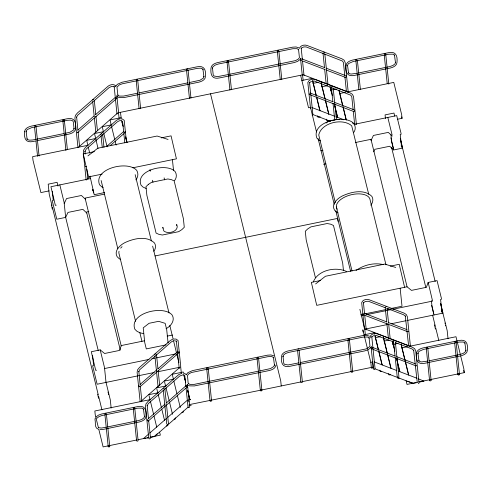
<?xml version="1.0" encoding="UTF-8"?>
<svg xmlns="http://www.w3.org/2000/svg" width="492" height="492" viewBox="0 0 492 492"><rect width="100%" height="100%" fill="white"/><g stroke="black" fill="none" stroke-linecap="round" stroke-linejoin="round"><path stroke-width="0.74" d="M100.909 134.519L101.586 133.621M154.759 354.677L155.035 353.957L155.884 353.785M299.48 48.388C300.261 45.455 304.327 44.483 306.94 45.418L341.928 58.812L344.068 60.165L345.163 62.367L348.213 91.899M95.171 418.311L95.005 419.664C95.909 422.683 94.163 428.04 98.283 429.178M176.573 225.434L176.708 224.426C179.826 231.32 167.963 234.813 163.775 230.877L162.778 227.292L163.116 228.196M275.95 365.193C275.618 368.41 271.984 369.867 269.241 370.538L194.365 385.937L189.402 385.863L187.126 384.443M313.318 281.898C318.004 270.04 335.544 266.387 346.479 271.43M51.42 204.936L52.287 209.112M97.662 394.166L98.523 398.336M434.534 324.892L435.395 329.062M64.231 203.528L66.543 198.553L81.444 195.49L85.344 199.186L121.235 345.919M52.318 191.4L53.247 200.404L52.373 200.588L52.49 201.695L56.777 219.223L65.664 217.396L67.976 212.421L82.877 209.358L86.783 213.054L120.3 350.101M373.692 151.807L374.849 149.316L389.75 146.253L393.649 149.955L402.542 148.123L400.285 138.252M115.522 86.567L117.354 84.304L122.09 82.232L196.966 66.838C204.069 65.301 206.13 69.544 205.447 76.518C205.373 79.925 201.548 81.524 198.713 82.201L123.836 97.6L118.88 97.527L116.426 95.817M135.878 179.851C138.123 177.188 138.56 173.455 136.764 170.435C128.123 160.171 93.16 168.461 99.538 184.746L101.77 186.868L103.111 187.477M174.5 180.656C176.659 178.135 176.911 174.611 175.263 171.763C167.237 162.274 134.863 170.004 141.038 185.158L143.092 187.114L146.179 188.516M153.83 251.252C155.706 248.915 156.142 245.613 154.513 243.005C146.684 235.404 133.861 238.472 124.986 242.587C120.11 245.041 113.658 250.809 117.151 256.732L119.378 258.853L120.718 259.462M300.274 59.28L300.895 58.21M186.05 374.904L187.882 372.641L192.618 370.568L267.494 355.175L270.963 354.96L273.921 355.894M353.57 132.637C355.667 130.116 355.71 126.592 354.111 123.806C345.47 113.541 310.513 121.831 316.891 138.117L319.117 140.238L320.458 140.847M370.833 205.207C372.825 202.716 373.686 199.217 371.866 196.376C364.037 188.774 351.214 191.843 342.34 195.957C337.463 198.411 331.005 204.18 334.498 210.102L336.725 212.224L338.066 212.833M370.802 347.61L371.423 346.546M92.576 99.962L93.677 99.458M163.141 388.459L163.393 388.133M150.454 438.409L149.353 438.913L148.775 438.372M398.625 377.069L398.901 376.355L395.383 342.327M418.999 383.188L418.348 383.705M300.083 59.489L297.697 61.346L294.327 62.539L219.45 77.939C212.347 79.476 210.287 75.233 210.976 68.259C211.043 64.852 214.875 63.253 217.704 62.57L292.58 47.177L296.055 46.961L299.007 47.896M95.983 417.031L98.369 415.174L101.739 413.981L137.483 406.632C144.587 405.094 146.647 409.338 145.964 416.312C145.89 419.713 142.065 421.318 139.23 421.995L103.486 429.344L100.011 429.559M96.942 418.218L99.064 416.564L102.108 415.488L137.748 408.157L141.96 408.132L143.621 409.215L143.443 408.926L144.439 416.57L144.464 416.232L144.027 417.757L141.911 419.412L138.867 420.482L107.674 426.896M370.611 347.826L368.225 349.683L364.855 350.876L289.979 366.276C282.875 367.813 280.815 363.57 281.498 356.595C281.572 353.188 285.397 351.589 288.232 350.907L363.108 335.513L366.577 335.298L369.535 336.233M77.957 130.023L94.003 116.001M95.725 114.495L115.214 97.471M77.791 132.446L116.77 98.388M78.511 147.225L117.846 112.859M106.377 146.665L123.572 131.641M110.226 145.583L125.128 132.563M87.613 178.694L90.51 176.167M140.165 384.35L156.788 369.824M157.932 368.822L177.993 351.294M139.999 386.773L178.977 352.715M140.718 401.552L180.054 367.18L180.693 367.05L181.327 372.899M148.523 418.52L165.146 403.993M166.29 402.997L186.351 385.464M148.356 420.943L187.335 386.884A0.873 0.529 48.9 0 0 187.341 385.956M148.664 434.03L143.461 438.575L148.615 437.769M149.82 433.015L166.597 418.36M167.754 417.351L187.421 400.168M154.955 435.832L157.243 433.833M188.202 407.081L154.445 436.57L150.072 437.468M87.939 155.909L97.773 148.233L157.089 136.038L168.061 139.427M326.048 123.043L328.385 121.223L337.961 119.249L339.412 119.697M315.606 283.933L325.44 276.264L384.756 264.063L395.728 267.457M166.062 328.681C170.847 326.233 175.435 320.317 172.12 314.997C163.479 304.733 128.523 313.023 134.9 329.308L137.127 331.43L140.484 332.949L143.566 333.551M356.042 270.446C363.766 264.979 373.877 262.445 383.182 264.579M331.614 86.42L332.469 86.248M312.192 115.226L312.869 114.322L309.566 82.355L309.536 82.736L311.467 81.303M393.821 340.747L394.676 340.575L395.254 341.11M373.674 335.63L371.743 337.057L371.774 336.682L375.076 368.649L374.4 369.547L373.367 369L371.085 346.946M172.581 339.289L170.386 340.452L139.58 367.37L137.619 369.732L137.114 372.266L140.165 401.792M173.104 340.962L171.339 341.903L139.605 369.818L138.805 371.706L138.83 371.325L140.152 384.793M181.831 373.243L178.744 374.627L147.938 401.54L145.976 403.907L145.472 406.441L148.682 437.48M137.778 93.148L123.572 96.069L119.359 96.1L117.705 95.017L117.883 95.307L116.979 87.127L119.415 84.815L122.459 83.745L197.23 68.37L200.367 68.173L201.689 68.431L203.104 69.421L202.925 69.132L203.922 76.777L203.946 76.438L203.319 78.179L199.949 80.251L189.377 82.539M139.273 92.84L187.876 82.847M228.159 74.563L217.562 76.629L213.977 75.983L213.208 74.87L212.495 68.001L212.476 68.339L212.907 66.807L215.029 65.159L218.073 64.083L292.845 48.708L297.057 48.677L298.718 49.76L298.539 49.471L299.437 57.644L298.22 59.181L295.563 60.59L229.653 74.255M121.02 117.68L110.091 119.925L111.272 125.331M301.83 80.497L312.106 78.382M64.003 133.547L32.816 139.962L29.68 140.159L28.358 139.9L26.943 138.91L27.122 139.199L26.125 131.555L26.101 131.893L26.531 130.362L27.435 129.488L31.697 127.637L67.343 120.306L70.473 120.11L72.552 120.731L73.32 121.85L74.028 128.72L74.052 128.375L73.622 129.906L70.055 132.188L65.485 133.24M357.223 73.253L351.116 74.058L349.794 73.806L348.379 72.81L348.557 73.099L347.561 65.454L347.536 65.793L347.973 64.267L348.877 63.394L353.133 61.537L388.778 54.212L392.991 54.181L394.646 55.264L394.473 54.975L395.47 62.619L395.494 62.281L395.058 63.806L392.936 65.461L389.892 66.537L358.705 72.945M111.776 124.784L102.305 126.727L103.486 132.133M312.937 83.419L318.035 82.367M103.258 131.733L94.519 133.535L98.025 148.461M321.774 86.801L327.604 85.602M95.473 138.541L86.727 140.337L87.908 145.743M330.618 90.19L336.448 88.99M87.638 145.355L32.632 156.665L33.013 160.343L40.898 192.581L49.077 190.902M339.517 93.56L345.464 92.336M346.952 92.035L393.778 82.404L401.663 114.642L402.044 118.32L397.585 119.236M94.458 151.616L83.191 153.935L88.56 176.899L102.078 174.119M161.296 137.871L171.062 135.866L176.425 158.836L132.871 167.79M320.2 116.813L318.01 117.262L317.654 115.798M328.312 120.349L326.854 120.645L326.491 119.181M90.669 178.547L50.94 186.714L55.344 205.355L56.217 205.176M353.963 124.408L396.706 115.614L400.992 133.148L401.109 134.255L400.236 134.433L401.552 147.194L401.195 145.737M104.698 192.538L94.218 194.697L90.054 176.382M104.402 194.137L85.233 198.079L85.344 199.186M355.507 142.502L370.993 139.316L407.062 286.793L411.472 290.385L426.373 287.322L428.175 282.451L437.068 280.625L441.355 298.152L441.465 299.265L440.592 299.443L441.914 312.205L441.558 310.741M320.722 150.786L322.98 150.324M88.824 211.505L86.666 211.947L86.783 213.054M323.656 164.346L325.913 163.885M155.085 255.938L337.647 218.399L337.949 221.32M320.366 280.526L311.356 282.377L316.725 305.347L407.062 286.793M390.211 266.166L399.221 264.309L404.59 287.279M144.617 340.759L121.303 345.55L119.501 350.427L104.599 353.49L100.19 349.892L91.303 351.725L95.706 370.359L96.58 370.181M167.175 336.122L172.44 335.04M166.038 344.861L146.302 348.92L144.74 342.537L143.221 327.85L149.058 323.299L158.633 321.325L165.152 323.342L166.708 329.72L168.073 342.942M360.821 314.714L363.071 314.253M364.566 313.945L385.537 309.634M387.032 309.327L389.277 308.865M390.777 308.558L402.007 306.245L400.156 288.3M104.593 368.533L148.978 359.406M151.985 358.791L154.992 358.17M156.499 357.862L176.056 353.84M361.116 315.784L363.373 315.323M366.38 314.702L391.208 309.597M392.708 309.29L432.579 301.092L428.175 282.451L428.292 283.558M154.168 372.506L97.139 384.234L92.847 366.7L92.736 365.593L93.609 365.415L92.601 355.654M157.932 371.731L178.996 367.401M364.75 329.203L365.39 329.074L410.254 346.251M365.556 329.037L387.37 324.548M391.134 323.779L406.177 320.686M407.683 320.372L442.898 313.133L440.641 303.257M364.037 334.824L374.314 332.709L374.676 334.173M164.512 381.054L173.252 379.258M375.144 337.74L380.242 336.694M156.727 387.862L166.198 385.913M383.988 341.128L389.086 340.077M258.405 371.183L194.1 384.406L189.887 384.437L188.233 383.354L188.405 383.643L188.122 382.862L187.507 375.464L188.725 373.932L191.382 372.524L267.759 356.706L270.895 356.509L272.217 356.762L273.626 357.758L273.454 357.469L274.45 365.113L274.468 364.775L273.847 366.515L270.471 368.582L259.899 370.876M298.687 362.899L288.091 364.959L284.505 364.32L283.736 363.207L283.023 356.337L282.998 356.675L283.435 355.144L285.557 353.49L288.595 352.42L363.373 337.045L367.586 337.014L369.24 338.096L369.068 337.807L369.966 345.981L368.748 347.518L366.085 348.926L300.182 362.592M148.935 394.664L158.406 392.714M392.825 344.511L397.923 343.465M150.589 399.529L94.839 410.992L95.22 414.67L98.449 427.856M401.724 347.887L407.671 346.663M409.159 346.356L455.986 336.731L460.291 354.314M190.644 399.369L188.694 399.775L188.897 401.859M302.272 381.638L371.331 367.438L370.802 362.327L372.758 361.921M189.162 404.639L260.231 390.279M373.225 366.792L371.331 367.438M261.738 389.971L300.772 381.946M189.033 405.697L191.216 405.248M371.38 368.201L373.563 367.752M106.192 427.204L101.598 428.034L98.763 427.751M427.628 361.103L421.527 361.915L420.205 361.657L418.79 360.667L418.969 360.95L417.972 353.305L417.948 353.65L418.378 352.118L419.282 351.245L423.544 349.394L459.184 342.063L463.396 342.032L465.057 343.115L464.878 342.826L465.875 350.47L465.899 350.132L465.469 351.657L463.347 353.311L460.303 354.388L429.116 360.802M181.972 412.351L183.43 412.056L183.325 411.048M381.675 371.288L380.218 371.589L379.861 370.125M174.186 419.159L175.644 418.858L175.539 417.849M390.519 374.676L389.061 374.972L388.705 373.508M166.394 425.961L167.852 425.666L167.495 424.196M399.356 378.059L397.899 378.36L397.542 376.89M108.308 445.838L103.105 446.908L98.806 429.325M109.796 445.531L136.555 440.032M138.043 439.725L145.644 438.126M146.96 437.892L148.449 437.585M149.937 437.277L160.343 435.137L159.623 432.21M415.937 382.579L407.019 384.412L406.121 380.753M418.797 381.958L464.251 372.647L463.876 368.963L460.647 355.777M417.394 382.499L413.028 383.397L374.842 368.779M418.852 382.204L423.95 381.152L418.194 378.729M312.162 81.106L314.468 81.082L350.734 95.171L351.762 96.61L353.139 109.771M120.515 118.8L118.732 119.138L116.536 120.3L85.368 147.551L83.455 150.312L83.499 154.383M173.473 339.068L175.995 339.056L178.061 340.47L180.755 366.503M182.864 374.867L179.697 376.072L148.209 403.674L147.163 405.875L147.188 405.5L148.51 418.969M121.327 120.54L119.255 120.811L117.49 121.745L86.272 149.033L84.956 151.548L84.981 151.173L85.208 154.045M174.506 340.698L176.573 341.3L176.37 340.974L179.205 368.379M323.662 52.066L324.486 52.275M385.869 306.393L386.694 306.602M375.759 335.292L393.766 341.952M122.145 118.904L124.212 120.319L126.512 142.551M184.352 373.231L186.419 374.646M324.689 67.619L301.854 58.874A0.873 0.597 -69 0 1 301.59 60.338A0.873 0.597 -69 0 1 300.79 59.618M326.122 68.167L345.39 75.547M302.395 60.891L325.23 69.636M326.663 70.184L345.218 77.287M303.183 74.747L348.754 92.195M333.053 101.789L310.212 93.043A0.873 0.597 -69 0 1 309.948 94.507A0.873 0.597 -69 0 1 309.148 93.794M334.48 102.336L353.748 109.716M310.753 95.061L353.576 111.463M311.836 107.496L334.628 116.223M336.048 116.77L343.883 119.771M352.426 123.043L355.279 124.132M312.635 114.451L330.569 121.321M385.408 307.777L368.317 301.233L365.316 301.461L363.385 302.887L363.416 302.512L364.597 313.945M386.983 308.379L403.612 314.763L405.476 316.276L405.279 315.95L408.631 345.821M364.062 313.201L386.903 321.946M388.329 322.494L406.884 329.597M364.603 315.218L407.425 331.614M395.34 342.549L411.97 348.933L413.833 350.445L413.637 350.119L417.228 382.259M372.419 347.37L395.261 356.116M396.687 356.663L415.242 363.766M372.961 349.388L415.783 365.784M374.043 361.823L396.835 370.55M398.256 371.097L416.773 378.182M412.966 383.157L407.837 381.411M392.216 136.081L388.317 132.385L373.416 135.448L371.103 140.423L370.993 139.316M107.994 392.038L108.308 393.016M115.854 86.149C114.162 83.658 110.233 84.532 108.178 86.131L77.373 113.043L75.411 115.411L74.907 117.945L77.957 147.471M332.844 86.444L333.047 86.789M150.201 170.558L149.919 169.795L150.269 171.222M444.983 323.01L445.186 323.748M401.687 116.856L402.044 118.32M463.716 370.445L464.251 372.647M394.695 116.044L393.963 113.062L385.076 114.888L385.457 118.572M400.709 140.632L435.162 281.479M440.629 303.835L447.191 330.661L448.027 338.76M387.819 117.447L392.106 134.974M390.839 137.815L391.195 139.261M393.538 148.848L391.595 140.897L390.974 134.888M391.331 140.46L393.649 149.955M431.687 305.464L433.655 313.496M391.607 147.557L425.875 287.654M432.622 315.224L435.358 326.405M435.721 327.893L438.821 340.562M368.729 194.315L351.7 125.817C342.69 117.748 321.424 122.594 318.748 134.968L335.329 202.747M385.974 264.807L370.125 200.01A17.269 8.961 -13.7 0 0 350.119 195.035A17.269 8.961 -13.7 0 0 337.174 209.162M338.988 90.005L346.337 120.042M401.195 344.332L408.723 375.101M338.914 90.282L342.678 105.669M343.213 107.865L346.085 119.587M401.3 345.341L405.064 360.728M405.42 362.192L408.471 374.646M330.15 86.617L332.297 95.411M334.806 105.669L337.678 117.391M392.358 340.944L394.867 351.202M396.835 359.265L399.885 371.718M330.077 86.893L331.688 93.492M334.732 105.946L337.598 117.668M392.284 341.22L393.717 347.081M396.761 359.541L399.627 371.263M320.95 81.77L325.249 99.353M325.606 100.817L328.834 114.009M383.514 337.561L391.042 368.33M321.233 83.511L324.997 98.898M325.532 101.094L328.761 114.285M383.44 337.838L387.204 353.225M387.561 354.689L390.789 367.875M312.648 80.583L316.411 95.971M316.768 97.434L319.991 110.62M375.033 335.642L378.619 350.292M378.975 351.762L382.198 364.947M312.752 81.592L316.153 95.51M316.516 96.979L319.917 110.897M374.781 335.181L378.36 349.837M378.723 351.3L381.946 364.492M336.356 206.954L352.026 271.006M316.504 131.948L310.489 107.354L308.539 107.76L300.594 75.276M318.146 138.658L334.185 204.242M335.827 210.945L350.593 271.313M359.892 309.32L364.812 329.443L365.341 334.554M367.376 348.299L362.862 329.843L363.09 332.038M367.733 349.775L370.802 362.327M315.415 277.642L306.184 239.905L305.292 231.258L307.691 228.934L310.919 226.867L327.192 223.522L330.704 224.204L333.471 225.465L342.703 263.195L343.447 270.403M210.514 93.8L280.723 380.851L281.252 385.962M164.119 177.864L164.605 179.857M152.477 180.263L152.969 182.249M135.165 174.654L151.382 240.945M152.655 246.154L168.99 312.93M121.376 119.144L120.435 112.324M121.739 120.608L123.172 126.469M125.681 136.727L127.114 142.588M183.584 373.471L183.227 372.001L172.298 374.252L173.479 379.652M183.947 374.935L185.736 382.259M187.71 390.322L190.035 399.842M121.844 121.616L122.736 125.282M125.786 137.735L126.862 142.133M183.688 374.48L185.127 380.341M187.63 390.599L189.783 399.387M169.795 325.452L173.073 338.865M173.442 340.359L176.536 353.028M176.905 354.517L178.91 362.715M111.629 126.795L114.857 139.98M115.214 141.45L116.112 145.109M173.842 381.122L176.886 393.575M177.243 395.039L180.293 407.499M103.843 133.596L107.072 146.788M164.617 382.063L165.693 386.46M166.05 387.924L169.1 400.377M169.457 401.847L172.501 414.301M156.831 388.871L157.907 393.262M158.264 394.732L161.487 407.917M161.85 409.381L164.537 420.371M139.759 332.371L141.948 341.307M101.137 180.527L117.797 248.632M119.009 253.583L135.583 321.362M88.265 147.206L89.704 153.067M149.039 395.673L150.115 400.07M150.472 401.534L153.701 414.725M154.058 416.189L156.745 427.179M93.646 192.925L92.76 189.309L92.92 190.816M59.827 184.887L64.12 202.421L65.664 217.396M100.19 349.892L104.476 367.426L106.026 382.401M58.001 186.062L57.09 182.335L48.198 184.162L49.268 194.469L51.998 205.65M65.657 217.359L98.283 350.753M105.94 382.05L110.313 399.934L111.149 408.034M52.367 207.138L98.295 394.928M98.664 396.423L101.942 409.836M108.541 394.049L108.652 394.59M445.524 325.323L445.617 325.833M303.133 80.227L302.543 74.876L118.486 112.723L119.07 118.08M456.115 341.903L459.454 374.234M454.676 342.967L457.941 374.541M434.012 314.96L431.951 305.901L431.41 300.649M427.745 347.733L431.084 380.064M426.306 348.797L429.565 380.377M385.71 54.046L388.815 84.126M418.932 381.909L415.728 350.87L414.633 348.662L412.493 347.309L377.505 333.914C374.799 332.85 369.609 334.24 370.144 337.826M384.264 55.11L387.222 83.683M410.42 346.22L407.37 316.694L406.275 314.493L404.135 313.14L369.148 299.745C366.534 298.81 362.469 299.782 361.688 302.715L364.381 328.742M393.563 341.632L395.064 356.122M395.224 357.647L397.192 376.706M387.026 308.158L388.588 323.281M388.742 324.794L390.15 338.404M385.193 307.291L386.706 321.946M386.86 323.472L388.36 337.961M357.413 60.633L360.365 89.206M355.894 60.946L358.846 89.519M356.411 124.556L353.52 96.543L352.426 94.335L350.286 92.982L315.298 79.587C312.684 78.652 308.619 79.624 307.838 82.558L310.532 108.591M353.299 111.284L354.707 124.906M344.781 75.602L343.404 62.441L342.377 61.002L306.11 46.906L303.804 46.937L301.627 47.884L301.178 48.56L301.209 48.185L302.389 59.618M344.941 77.115L346.423 91.494M364.75 315.464L366.245 329.917M333.176 88L336.454 119.759M331.356 87.305L332.856 101.795M333.01 103.32L334.744 120.091M324.818 53.831L328.023 84.833M322.98 52.964L324.499 67.625M324.652 69.151L326.153 83.634M349.443 339.886L352.702 371.46M347.924 340.193L351.183 371.774M302.543 61.143L304.038 75.59M300.52 58.45L302.248 75.178M278.915 51.549L281.787 79.366M277.396 51.857L280.274 79.679M299.105 350.236L302.365 381.81A0.775 0.664 -5.9 0 1 301.762 382.616A0.775 0.664 -5.9 0 1 300.846 382.124L297.586 350.544M228.577 61.9L231.449 89.716M258.614 358.563L261.873 390.138M226.978 61.457L229.936 90.03M257.015 358.121L260.354 390.451M188.085 70.227L190.958 98.043M186.486 69.784L189.445 98.357M208.276 368.914L211.535 400.488M206.677 368.471L210.016 400.802M172.409 159.525L173.571 170.742M187.464 384.707L189.74 406.761L189.063 407.659L188.03 407.112L186.068 388.102M184.814 375.937L185.908 386.577M137.748 80.577L140.62 108.394M136.229 80.885L139.101 108.707M164.826 388.496L166.339 403.151M166.499 404.676L168.467 423.741M163.246 390.064L166.757 424.092M156.487 354.492L157.981 368.982M158.141 370.507L159.715 385.753M154.888 355.894L158.092 386.897M122.6 121.61L123.701 132.256M123.861 133.775L124.802 142.901M116.893 96.211L118.627 112.939M116.998 114.052L114.162 86.647L114.365 86.973L113.584 86.451L111.592 86.463L109.132 87.576L77.398 115.491L76.598 117.379L76.623 116.998L77.945 130.472M148.67 420.482L150.392 437.13M140.312 386.306L141.794 400.685M134.826 408.735L138.092 440.315A0.775 0.664 -5.9 0 1 137.09 441.109A0.775 0.664 -5.9 0 1 136.819 439.989M133.314 409.049L136.573 440.623M102.619 134.168L103.978 147.299M101.038 135.737L102.207 147.077M94.279 100.171L95.774 114.654M95.934 116.18L97.428 130.669M92.68 101.567L94.243 116.69M94.396 118.203L95.879 132.569M86.776 169.18L87.791 179.02M83.658 155.896L86.161 180.127M78.105 131.985L79.587 146.364M106.456 414.572L109.722 446.146M104.937 414.879L108.203 446.459M64.421 120.884L67.373 149.451M62.822 120.442L65.934 150.515M36.051 126.715L39.077 156.038M34.532 127.028L35.854 139.808M36.008 141.315L37.564 156.351M372.819 362.622L373.157 366.097M118.886 253.103A17.269 8.961 -13.7 0 1 119.033 251.283M120.688 248.146A17.269 8.961 -13.7 0 1 122.071 246.677M430.906 379.762A0.775 0.664 -5.9 0 1 430.844 380.703A0.775 0.664 -5.9 0 1 429.75 380.679A0.775 0.664 -5.9 0 1 429.811 379.744M427.72 348.078A0.775 0.664 -5.9 0 1 426.742 348.527M426.25 347.703A0.775 0.664 -5.9 0 1 427.228 347.254M459.276 373.932A0.775 0.664 -5.9 0 1 459.214 374.867A0.775 0.664 -5.9 0 1 458.12 374.842A0.775 0.664 -5.9 0 1 458.181 373.908M456.09 342.248A0.775 0.664 -5.9 0 1 455.112 342.696M454.842 341.577A0.775 0.664 -5.9 0 1 455.936 341.602M301.848 381.331A0.775 0.664 -5.9 0 1 302.186 381.509M298.785 350.119A0.775 0.664 -5.9 0 1 297.691 350.095M298.109 348.994A0.775 0.664 -5.9 0 1 298.509 349M352.524 371.159A0.775 0.664 -5.9 0 1 352.463 372.1A0.775 0.664 -5.9 0 1 351.368 372.075A0.775 0.664 -5.9 0 1 351.429 371.134M349.123 339.769A0.775 0.664 -5.9 0 1 348.029 339.744M348.09 338.81A0.775 0.664 -5.9 0 1 349.185 338.828M372.598 348.096A0.873 0.597 -69 0 1 371.823 348.951A0.873 0.597 -69 0 1 371.355 348.115M416.687 365.464A0.873 0.597 -69 0 1 415.611 365.482M364.08 314.351A0.873 0.597 -69 0 1 363.176 314.671A0.873 0.597 -69 0 1 363.157 313.521M408.329 331.294A0.873 0.597 -69 0 1 407.253 331.307M134.507 408.618A0.775 0.664 -5.9 0 1 133.412 408.6M133.473 407.659A0.775 0.664 -5.9 0 1 134.568 407.683M109.538 445.844A0.775 0.664 -5.9 0 1 109.476 446.785A0.775 0.664 -5.9 0 1 108.381 446.761A0.775 0.664 -5.9 0 1 108.443 445.826M106.137 414.455A0.775 0.664 -5.9 0 1 105.042 414.43M105.103 413.495A0.775 0.664 -5.9 0 1 106.198 413.514M261.357 389.658A0.775 0.664 -5.9 0 1 261.799 390.587A0.775 0.664 -5.9 0 1 260.637 390.826A0.775 0.664 -5.9 0 1 260.6 389.812M258.294 358.447A0.775 0.664 -5.9 0 1 257.199 358.422M257.261 357.487A0.775 0.664 -5.9 0 1 258.355 357.506M211.357 400.187A0.775 0.664 -5.9 0 1 211.296 401.128A0.775 0.664 -5.9 0 1 210.201 401.103A0.775 0.664 -5.9 0 1 210.262 400.168M207.95 368.797A0.775 0.664 -5.9 0 1 206.855 368.772M206.923 367.838A0.775 0.664 -5.9 0 1 208.018 367.856M187.335 386.884A0.873 0.529 48.9 0 1 186.351 386.398M186.167 386.011A0.873 0.529 48.9 0 1 186.173 385.673M148.541 420.396A0.873 0.529 48.9 0 1 147.68 420.777M147.366 420.451A0.873 0.529 48.9 0 1 147.372 419.522M178.983 351.786A0.873 0.529 48.9 0 1 179.088 352.635A0.873 0.529 48.9 0 1 178.301 352.549M177.809 351.841A0.873 0.529 48.9 0 1 177.815 351.497M140.005 385.845A0.873 0.529 48.9 0 1 140.109 386.694A0.873 0.529 48.9 0 1 139.322 386.607M139.008 386.281A0.873 0.529 48.9 0 1 138.83 385.556M64.101 120.768A0.775 0.664 -5.9 0 1 63.007 120.743M63.068 119.808A0.775 0.664 -5.9 0 1 64.163 119.833M35.731 126.604A0.775 0.664 -5.9 0 1 34.969 126.758M34.698 125.638A0.775 0.664 -5.9 0 1 35.793 125.663M187.766 70.11A0.775 0.664 -5.9 0 1 186.671 70.085M186.732 69.151A0.775 0.664 -5.9 0 1 187.827 69.169M137.428 80.46A0.775 0.664 -5.9 0 1 136.333 80.436M136.395 79.501A0.775 0.664 -5.9 0 1 137.489 79.52M116.776 97.459A0.873 0.529 48.9 0 1 116.881 98.308A0.873 0.529 48.9 0 1 116.094 98.222M115.78 97.896A0.873 0.529 48.9 0 1 115.602 97.514M77.976 132.243A0.873 0.529 48.9 0 1 77.115 132.28M125.134 131.628A0.873 0.529 48.9 0 1 124.986 132.594A0.873 0.529 48.9 0 1 123.959 131.684M86.334 166.413A0.873 0.529 48.9 0 1 85.473 166.456M357.315 60.227A0.775 0.664 -5.9 0 1 355.999 60.498M355.839 59.852A0.775 0.664 -5.9 0 1 356.417 59.397M385.685 54.391A0.775 0.664 -5.9 0 1 384.707 54.84M384.215 54.015A0.775 0.664 -5.9 0 1 385.525 53.745M228.257 61.783A0.775 0.664 -5.9 0 1 227.163 61.758M227.224 60.824A0.775 0.664 -5.9 0 1 228.319 60.842M278.595 51.432A0.775 0.664 -5.9 0 1 277.5 51.408M277.562 50.473A0.775 0.664 -5.9 0 1 278.656 50.491M346.104 75.817A0.873 0.597 -69 0 1 346.282 76.543M346.122 76.967A0.873 0.597 -69 0 1 345.046 76.986M354.461 109.987A0.873 0.597 -69 0 1 354.351 111.315A0.873 0.597 -69 0 1 353.404 111.155M24.625 131.475L24.6 131.813C23.911 138.787 25.978 143.031 33.081 141.493L68.819 134.144C71.654 133.461 75.479 131.862 75.553 128.455C76.242 121.481 74.175 117.244 67.078 118.775L31.334 126.124C28.591 126.801 24.957 128.258 24.625 131.475M346.061 65.374L346.036 65.713C345.353 72.687 347.413 76.93 354.517 75.393L390.261 68.044C393.096 67.367 396.921 65.762 396.995 62.361C397.677 55.387 395.617 51.143 388.514 52.681L352.77 60.03C350.027 60.707 346.393 62.164 346.061 65.374M416.472 353.225L416.447 353.563C415.758 360.538 417.825 364.781 424.922 363.25L460.666 355.894C463.501 355.218 467.326 353.619 467.4 350.212C468.089 343.238 466.022 338.994 458.919 340.532L423.182 347.881C420.439 348.557 416.798 350.015 416.472 353.225M148.381 184.371L145.976 186.696L146.874 195.342L156.099 233.079L158.873 234.34L162.385 235.022L178.651 231.677L181.88 229.604L184.279 227.286L183.387 218.632L174.156 180.902L171.388 179.642L167.877 178.959L151.604 182.304L148.381 184.371"/></g></svg>
